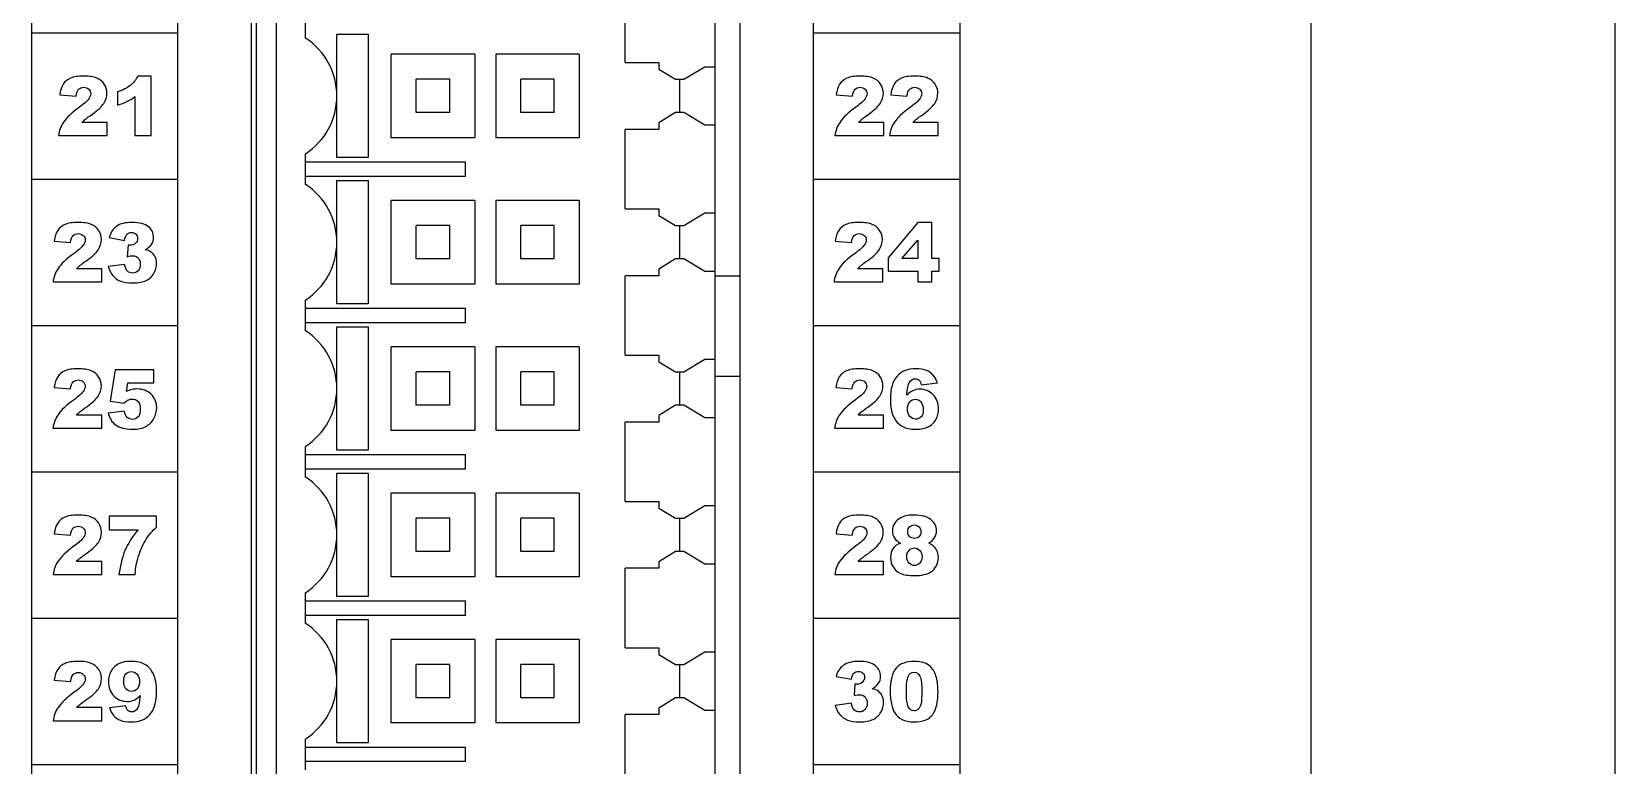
# Model space of a CAD drawing. Header units: millimetres. Extents: x 33 to 632, y -490 to 20.
# Drawn here: x 528.37 to 566.25, y -197.4 to -179.85 of the extents above; entities that cross this region are included whole.
import ezdxf

# ---------------------------------------------------------------- set-up
doc = ezdxf.new("R2010")
doc.units = ezdxf.units.MM

# ---------------------------------------------------------------- blocks, each defined once
blk = doc.blocks.new('MOD_DIM780')
at = {"linetype": 'Continuous'}
for p, q in [((146.219, 128.861), (146.219, 48.361)), ((156.719, 48.361), (156.719, 128.861)), ((145.619, 128.161), (145.619, 48.561)), ((157.319, 48.561), (157.319, 128.161)), ((140.369, 125.111), (140.369, 51.611)), ((143.869, 51.611), (143.869, 125.111)), ((159.069, 51.611), (159.069, 125.111)), ((162.569, 125.111), (162.569, 51.611)), ((170.969, 124.511), (170.969, 38.611)), ((154.569, 89.411), (154.569, 91.311)), ((146.919, 89.994), (146.919, 90.728)), ((143.869, 90.111), (140.369, 90.111)), ((147.669, 90.086), (148.421, 90.086)), ((147.669, 88.615), (147.669, 90.086)), ((148.421, 90.086), (148.421, 87.136)), ((162.569, 90.111), (159.069, 90.111)), ((150.969, 89.611), (148.969, 89.611)), ((148.969, 87.611), (148.969, 89.611)), ((150.969, 89.611), (150.969, 87.611)), ((153.469, 89.611), (151.469, 89.611)), ((151.469, 89.611), (151.469, 87.611)), ((153.469, 89.611), (153.469, 87.611)), ((154.569, 89.411), (155.37, 89.411)), ((155.37, 89.411), (155.369, 89.253)), ((143.227, 89.085), (142.905, 89.085)), ((143.227, 87.661), (143.227, 89.085)), ((155.369, 89.253), (155.772, 89.011)), ((155.969, 89.011), (156.469, 89.311)), ((156.469, 89.311), (156.719, 89.311)), ((142.424, 88.709), (142.424, 88.39)), ((150.369, 89.011), (149.569, 89.011)), ((149.569, 88.211), (149.569, 89.011)), ((150.369, 88.211), (150.369, 89.011)), ((152.869, 89.011), (152.069, 89.011)), ((152.069, 88.211), (152.069, 89.011)), ((152.869, 88.211), (152.869, 89.011)), ((155.772, 89.011), (155.969, 89.011)), ((155.869, 89.011), (155.869, 88.211)), ((141.041, 88.638), (141.43, 88.606)), ((142.833, 88.594), (142.833, 87.661)), ((147.669, 87.136), (147.669, 88.607)), ((159.612, 88.638), (160.002, 88.606)), ((160.917, 88.638), (161.306, 88.606)), ((142.179, 87.978), (141.572, 87.978)), ((142.179, 87.661), (142.179, 87.978)), ((150.369, 88.211), (149.569, 88.211)), ((152.869, 88.211), (152.069, 88.211)), ((155.772, 88.211), (155.369, 87.968)), ((155.369, 87.968), (155.37, 87.811)), ((155.969, 88.211), (155.772, 88.211)), ((156.469, 87.91), (155.969, 88.211)), ((156.719, 87.91), (156.469, 87.91)), ((160.75, 87.978), (160.143, 87.978)), ((160.75, 87.661), (160.75, 87.978)), ((162.055, 87.978), (161.448, 87.978)), ((162.055, 87.661), (162.055, 87.978)), ((141.012, 87.661), (142.179, 87.661)), ((142.833, 87.661), (143.227, 87.661)), ((150.969, 87.611), (148.969, 87.611)), ((153.469, 87.611), (151.469, 87.611)), ((155.37, 87.811), (154.569, 87.811)), ((154.569, 85.911), (154.569, 87.811)), ((159.583, 87.661), (160.75, 87.661)), ((160.888, 87.661), (162.055, 87.661)), ((146.919, 86.494), (146.919, 87.228)), ((148.421, 87.136), (147.669, 87.136)), ((146.919, 87.036), (150.744, 87.036)), ((150.744, 86.686), (150.744, 87.036)), ((143.869, 86.611), (140.369, 86.611)), ((150.744, 86.686), (146.919, 86.686)), ((147.669, 86.586), (148.421, 86.586)), ((147.669, 85.115), (147.669, 86.586)), ((148.421, 86.586), (148.421, 83.636)), ((162.569, 86.611), (159.069, 86.611)), ((150.969, 86.111), (148.969, 86.111)), ((148.969, 84.111), (148.969, 86.111)), ((150.969, 86.111), (150.969, 84.111)), ((153.469, 86.111), (151.469, 86.111)), ((151.469, 86.111), (151.469, 84.111)), ((153.469, 86.111), (153.469, 84.111)), ((154.569, 85.911), (155.37, 85.911)), ((155.37, 85.911), (155.369, 85.753)), ((155.369, 85.753), (155.772, 85.511)), ((155.969, 85.511), (156.469, 85.811)), ((156.469, 85.811), (156.719, 85.811)), ((150.369, 85.511), (149.569, 85.511)), ((149.569, 84.711), (149.569, 85.511)), ((150.369, 84.711), (150.369, 85.511)), ((152.869, 85.511), (152.069, 85.511)), ((152.069, 84.711), (152.069, 85.511)), ((152.869, 84.711), (152.869, 85.511)), ((155.772, 85.511), (155.969, 85.511)), ((155.869, 85.511), (155.869, 84.711)), ((161.563, 85.585), (160.854, 84.742)), ((161.902, 85.585), (161.563, 85.585)), ((161.902, 84.724), (161.902, 85.585)), ((140.909, 85.138), (141.298, 85.106)), ((142.223, 85.222), (142.591, 85.156)), ((142.675, 85.043), (142.654, 84.765)), ((147.669, 83.636), (147.669, 85.107)), ((159.59, 85.138), (159.979, 85.106)), ((161.187, 84.724), (161.563, 85.164)), ((161.563, 85.164), (161.563, 84.724)), ((142.047, 84.478), (141.44, 84.478)), ((142.047, 84.161), (142.047, 84.478)), ((142.591, 84.582), (142.202, 84.53)), ((150.369, 84.711), (149.569, 84.711)), ((152.869, 84.711), (152.069, 84.711)), ((155.772, 84.711), (155.369, 84.468)), ((155.969, 84.711), (155.772, 84.711)), ((156.469, 84.41), (155.969, 84.711)), ((160.728, 84.478), (160.121, 84.478)), ((160.728, 84.161), (160.728, 84.478)), ((160.854, 84.742), (160.854, 84.422)), ((161.563, 84.724), (161.187, 84.724)), ((162.077, 84.724), (161.902, 84.724)), ((162.077, 84.422), (162.077, 84.724)), ((140.88, 84.161), (142.047, 84.161)), ((150.969, 84.111), (148.969, 84.111)), ((153.469, 84.111), (151.469, 84.111)), ((155.37, 84.311), (154.569, 84.311)), ((154.569, 82.411), (154.569, 84.311)), ((155.369, 84.468), (155.37, 84.311)), ((156.719, 84.41), (156.469, 84.41)), ((156.719, 84.311), (157.319, 84.311)), ((159.561, 84.161), (160.728, 84.161)), ((160.854, 84.422), (161.563, 84.422)), ((161.563, 84.422), (161.563, 84.161)), ((161.563, 84.161), (161.902, 84.161)), ((161.902, 84.422), (162.077, 84.422)), ((161.902, 84.161), (161.902, 84.422)), ((146.919, 82.994), (146.919, 83.728)), ((146.919, 83.536), (150.744, 83.536)), ((148.421, 83.636), (147.669, 83.636)), ((150.744, 83.186), (150.744, 83.536)), ((143.869, 83.111), (140.369, 83.111)), ((150.744, 83.186), (146.919, 83.186)), ((147.669, 83.086), (148.421, 83.086)), ((147.669, 81.615), (147.669, 83.086)), ((148.421, 83.086), (148.421, 80.136)), ((162.569, 83.111), (159.069, 83.111)), ((150.969, 82.611), (148.969, 82.611)), ((148.969, 80.611), (148.969, 82.611)), ((150.969, 82.611), (150.969, 80.611)), ((153.469, 82.611), (151.469, 82.611)), ((151.469, 82.611), (151.469, 80.611)), ((153.469, 82.611), (153.469, 80.611)), ((154.569, 82.411), (155.37, 82.411)), ((155.37, 82.411), (155.369, 82.253)), ((155.369, 82.253), (155.772, 82.011)), ((155.969, 82.011), (156.469, 82.311)), ((156.469, 82.311), (156.719, 82.311)), ((142.369, 82.061), (142.246, 81.308)), ((143.293, 82.061), (142.369, 82.061)), ((143.293, 81.75), (143.293, 82.061)), ((150.369, 82.011), (149.569, 82.011)), ((149.569, 81.211), (149.569, 82.011)), ((150.369, 81.211), (150.369, 82.011)), ((152.869, 82.011), (152.069, 82.011)), ((152.069, 81.211), (152.069, 82.011)), ((152.869, 81.211), (152.869, 82.011)), ((155.772, 82.011), (155.969, 82.011)), ((155.869, 82.011), (155.869, 81.211)), ((156.719, 81.911), (157.319, 81.911)), ((140.907, 81.638), (141.297, 81.606)), ((142.634, 81.54), (142.667, 81.75)), ((142.667, 81.75), (143.293, 81.75)), ((147.669, 80.136), (147.669, 81.607)), ((159.604, 81.638), (159.993, 81.606)), ((161.647, 81.698), (162.034, 81.746)), ((142.589, 81.067), (142.196, 81.024)), ((142.246, 81.308), (142.578, 81.26)), ((150.369, 81.211), (149.569, 81.211)), ((152.869, 81.211), (152.069, 81.211)), ((155.772, 81.211), (155.369, 80.968)), ((155.969, 81.211), (155.772, 81.211)), ((156.469, 80.91), (155.969, 81.211)), ((142.046, 80.978), (141.438, 80.978)), ((142.046, 80.661), (142.046, 80.978)), ((155.37, 80.811), (154.569, 80.811)), ((154.569, 78.911), (154.569, 80.811)), ((155.369, 80.968), (155.37, 80.811)), ((156.719, 80.91), (156.469, 80.91)), ((160.742, 80.978), (160.135, 80.978)), ((160.742, 80.661), (160.742, 80.978)), ((140.879, 80.661), (142.046, 80.661)), ((150.969, 80.611), (148.969, 80.611)), ((153.469, 80.611), (151.469, 80.611)), ((159.575, 80.661), (160.742, 80.661)), ((146.919, 79.494), (146.919, 80.228)), ((146.919, 80.036), (150.744, 80.036)), ((148.421, 80.136), (147.669, 80.136)), ((150.744, 79.686), (150.744, 80.036)), ((143.869, 79.611), (140.369, 79.611)), ((150.744, 79.686), (146.919, 79.686)), ((147.669, 79.586), (148.421, 79.586)), ((147.669, 78.115), (147.669, 79.586)), ((148.421, 79.586), (148.421, 76.636)), ((162.569, 79.611), (159.069, 79.611)), ((150.969, 79.111), (148.969, 79.111)), ((148.969, 77.111), (148.969, 79.111)), ((150.969, 79.111), (150.969, 77.111)), ((153.469, 79.111), (151.469, 79.111)), ((151.469, 79.111), (151.469, 77.111)), ((153.469, 79.111), (153.469, 77.111)), ((154.569, 78.911), (155.37, 78.911)), ((155.37, 78.911), (155.369, 78.753)), ((155.969, 78.511), (156.469, 78.811)), ((156.469, 78.811), (156.719, 78.811)), ((143.357, 78.561), (142.221, 78.561)), ((142.221, 78.561), (142.221, 78.232)), ((143.357, 78.298), (143.357, 78.561)), ((150.369, 78.511), (149.569, 78.511)), ((149.569, 77.711), (149.569, 78.511)), ((150.369, 77.711), (150.369, 78.511)), ((152.869, 78.511), (152.069, 78.511)), ((152.069, 77.711), (152.069, 78.511)), ((152.869, 77.711), (152.869, 78.511)), ((155.369, 78.753), (155.772, 78.511)), ((155.772, 78.511), (155.969, 78.511)), ((155.869, 78.511), (155.869, 77.711)), ((140.91, 78.138), (141.3, 78.106)), ((142.221, 78.232), (142.913, 78.232)), ((147.669, 76.636), (147.669, 78.107)), ((159.609, 78.138), (159.999, 78.106)), ((150.369, 77.711), (149.569, 77.711)), ((152.869, 77.711), (152.069, 77.711)), ((155.772, 77.711), (155.369, 77.468)), ((155.969, 77.711), (155.772, 77.711)), ((156.469, 77.41), (155.969, 77.711)), ((142.049, 77.478), (141.441, 77.478)), ((142.049, 77.161), (142.049, 77.478)), ((155.37, 77.311), (154.569, 77.311)), ((154.569, 75.411), (154.569, 77.311)), ((155.369, 77.468), (155.37, 77.311)), ((156.719, 77.41), (156.469, 77.41)), ((160.748, 77.478), (160.14, 77.478)), ((160.748, 77.161), (160.748, 77.478)), ((140.882, 77.161), (142.049, 77.161)), ((142.457, 77.161), (142.845, 77.161)), ((150.969, 77.111), (148.969, 77.111)), ((153.469, 77.111), (151.469, 77.111)), ((159.581, 77.161), (160.748, 77.161)), ((146.919, 75.994), (146.919, 76.728)), ((146.919, 76.536), (150.744, 76.536)), ((148.421, 76.636), (147.669, 76.636)), ((150.744, 76.186), (150.744, 76.536)), ((150.744, 76.186), (146.919, 76.186)), ((143.869, 76.111), (140.369, 76.111)), ((147.669, 76.086), (148.421, 76.086)), ((147.669, 74.615), (147.669, 76.086)), ((148.421, 76.086), (148.421, 73.136)), ((162.569, 76.111), (159.069, 76.111)), ((150.969, 75.611), (148.969, 75.611)), ((148.969, 73.611), (148.969, 75.611)), ((150.969, 75.611), (150.969, 73.611)), ((153.469, 75.611), (151.469, 75.611)), ((151.469, 75.611), (151.469, 73.611)), ((153.469, 75.611), (153.469, 73.611)), ((154.569, 75.411), (155.37, 75.411)), ((155.37, 75.411), (155.369, 75.253)), ((150.369, 75.011), (149.569, 75.011)), ((149.569, 74.211), (149.569, 75.011)), ((150.369, 74.211), (150.369, 75.011)), ((152.869, 75.011), (152.069, 75.011)), ((152.069, 74.211), (152.069, 75.011)), ((152.869, 74.211), (152.869, 75.011)), ((155.369, 75.253), (155.772, 75.011)), ((155.772, 75.011), (155.969, 75.011)), ((155.869, 75.011), (155.869, 74.211)), ((155.969, 75.011), (156.469, 75.311)), ((156.469, 75.311), (156.719, 75.311)), ((140.911, 74.638), (141.3, 74.606)), ((159.61, 74.722), (159.978, 74.656)), ((147.669, 73.136), (147.669, 74.607)), ((160.062, 74.543), (160.042, 74.265)), ((142.049, 73.978), (141.442, 73.978)), ((142.049, 73.661), (142.049, 73.978)), ((142.619, 74.024), (142.232, 73.975)), ((150.369, 74.211), (149.569, 74.211)), ((152.869, 74.211), (152.069, 74.211)), ((155.772, 74.211), (155.369, 73.968)), ((155.369, 73.968), (155.37, 73.811)), ((155.969, 74.211), (155.772, 74.211)), ((156.469, 73.91), (155.969, 74.211)), ((156.719, 73.91), (156.469, 73.91)), ((159.978, 74.082), (159.589, 74.03)), ((140.882, 73.661), (142.049, 73.661)), ((150.969, 73.611), (148.969, 73.611)), ((153.469, 73.611), (151.469, 73.611)), ((155.37, 73.811), (154.569, 73.811)), ((154.569, 71.911), (154.569, 73.811)), ((146.919, 72.494), (146.919, 73.228)), ((148.421, 73.136), (147.669, 73.136)), ((146.919, 73.036), (150.744, 73.036)), ((150.744, 72.686), (150.744, 73.036)), ((143.869, 72.611), (140.369, 72.611)), ((150.744, 72.686), (146.919, 72.686)), ((162.569, 72.611), (159.069, 72.611))]:
    blk.add_line(p, q, dxfattribs=at)
for centre, radius, start, end in [((146.019, 88.611), 1.65, 303.0557, 56.9443), ((146.019, 85.111), 1.65, 303.0557, 56.9443), ((146.019, 81.611), 1.65, 303.0557, 56.9443), ((146.019, 78.111), 1.65, 303.0557, 56.9443), ((161.493, 78.208), 1.071, 270.0061, 282.0044), ((146.019, 74.611), 1.65, 303.0557, 56.9443)]:
    blk.add_arc(centre, radius, start, end, dxfattribs=at)
for points in [[(141.297, 89.035), (141.222, 89.002), (141.165, 88.955), (141.124, 88.894)], [(141.605, 89.085), (141.473, 89.085), (141.371, 89.067), (141.297, 89.035)], [(141.924, 89.037), (141.848, 89.068), (141.742, 89.085), (141.605, 89.085)], [(142.103, 88.894), (142.06, 88.959), (142, 89.006), (141.924, 89.037)], [(142.905, 89.085), (142.863, 88.997), (142.805, 88.922), (142.733, 88.863)], [(159.868, 89.035), (159.794, 89.002), (159.736, 88.955), (159.696, 88.894)], [(160.177, 89.085), (160.045, 89.085), (159.943, 89.067), (159.868, 89.035)], [(160.495, 89.037), (160.419, 89.068), (160.313, 89.085), (160.177, 89.085)], [(160.675, 88.894), (160.631, 88.959), (160.572, 89.006), (160.495, 89.037)], [(161.173, 89.035), (161.098, 89.002), (161.041, 88.955), (161, 88.894)], [(161.481, 89.085), (161.349, 89.085), (161.247, 89.067), (161.173, 89.035)], [(161.8, 89.037), (161.724, 89.068), (161.618, 89.085), (161.481, 89.085)], [(161.98, 88.894), (161.936, 88.959), (161.876, 89.006), (161.8, 89.037)], [(141.124, 88.894), (141.084, 88.832), (141.056, 88.747), (141.041, 88.638)], [(141.43, 88.606), (141.441, 88.684), (141.462, 88.74), (141.493, 88.771)], [(141.493, 88.771), (141.525, 88.802), (141.566, 88.818), (141.615, 88.818)], [(141.615, 88.818), (141.663, 88.818), (141.702, 88.803), (141.734, 88.772)], [(141.734, 88.772), (141.765, 88.742), (141.782, 88.705), (141.782, 88.663)], [(141.782, 88.663), (141.782, 88.623), (141.765, 88.582), (141.734, 88.539)], [(142.094, 88.432), (142.144, 88.51), (142.169, 88.591), (142.169, 88.677)], [(142.169, 88.677), (142.169, 88.757), (142.147, 88.829), (142.103, 88.894)], [(142.733, 88.863), (142.659, 88.803), (142.556, 88.751), (142.424, 88.709)], [(159.696, 88.894), (159.655, 88.832), (159.627, 88.747), (159.612, 88.638)], [(160.002, 88.606), (160.012, 88.684), (160.033, 88.74), (160.065, 88.771)], [(160.065, 88.771), (160.096, 88.802), (160.137, 88.818), (160.187, 88.818)], [(160.187, 88.818), (160.235, 88.818), (160.274, 88.803), (160.305, 88.772)], [(160.305, 88.772), (160.337, 88.742), (160.353, 88.705), (160.353, 88.663)], [(160.353, 88.663), (160.353, 88.623), (160.337, 88.582), (160.305, 88.539)], [(160.666, 88.432), (160.715, 88.51), (160.741, 88.591), (160.741, 88.677)], [(160.741, 88.677), (160.741, 88.757), (160.719, 88.829), (160.675, 88.894)], [(161, 88.894), (160.96, 88.832), (160.932, 88.747), (160.917, 88.638)], [(161.306, 88.606), (161.317, 88.684), (161.338, 88.74), (161.37, 88.771)], [(161.37, 88.771), (161.401, 88.802), (161.442, 88.818), (161.492, 88.818)], [(161.492, 88.818), (161.539, 88.818), (161.578, 88.803), (161.61, 88.772)], [(161.61, 88.772), (161.641, 88.742), (161.658, 88.705), (161.658, 88.663)], [(161.658, 88.663), (161.658, 88.623), (161.641, 88.582), (161.61, 88.539)], [(161.97, 88.432), (162.02, 88.51), (162.045, 88.591), (162.045, 88.677)], [(162.045, 88.677), (162.045, 88.757), (162.023, 88.829), (161.98, 88.894)], [(141.515, 88.345), (141.328, 88.207), (141.201, 88.087), (141.133, 87.985)], [(141.734, 88.539), (141.701, 88.494), (141.629, 88.429), (141.515, 88.345)], [(141.822, 88.177), (141.954, 88.269), (142.044, 88.354), (142.094, 88.432)], [(142.424, 88.39), (142.514, 88.417), (142.589, 88.446), (142.648, 88.476)], [(142.648, 88.476), (142.707, 88.506), (142.769, 88.545), (142.833, 88.594)], [(160.087, 88.345), (159.9, 88.207), (159.773, 88.087), (159.705, 87.985)], [(160.305, 88.539), (160.273, 88.494), (160.2, 88.429), (160.087, 88.345)], [(160.393, 88.177), (160.525, 88.269), (160.616, 88.354), (160.666, 88.432)], [(161.391, 88.345), (161.204, 88.207), (161.077, 88.087), (161.009, 87.985)], [(161.61, 88.539), (161.577, 88.494), (161.505, 88.429), (161.391, 88.345)], [(161.698, 88.177), (161.83, 88.269), (161.92, 88.354), (161.97, 88.432)], [(141.133, 87.985), (141.065, 87.884), (141.025, 87.775), (141.012, 87.661)], [(141.572, 87.978), (141.607, 88.012), (141.637, 88.041), (141.664, 88.062)], [(141.664, 88.062), (141.691, 88.084), (141.743, 88.122), (141.822, 88.177)], [(159.705, 87.985), (159.637, 87.884), (159.597, 87.775), (159.583, 87.661)], [(160.143, 87.978), (160.178, 88.012), (160.209, 88.041), (160.236, 88.062)], [(160.236, 88.062), (160.262, 88.084), (160.315, 88.122), (160.393, 88.177)], [(161.009, 87.985), (160.941, 87.884), (160.901, 87.775), (160.888, 87.661)], [(161.448, 87.978), (161.483, 88.012), (161.514, 88.041), (161.54, 88.062)], [(161.54, 88.062), (161.567, 88.084), (161.62, 88.122), (161.698, 88.177)], [(140.993, 85.394), (140.952, 85.332), (140.924, 85.247), (140.909, 85.138)], [(141.165, 85.535), (141.09, 85.502), (141.033, 85.455), (140.993, 85.394)], [(141.473, 85.585), (141.341, 85.585), (141.239, 85.567), (141.165, 85.535)], [(141.298, 85.106), (141.309, 85.184), (141.33, 85.24), (141.362, 85.271)], [(141.362, 85.271), (141.393, 85.302), (141.434, 85.318), (141.484, 85.318)], [(141.792, 85.537), (141.716, 85.568), (141.61, 85.585), (141.473, 85.585)], [(141.484, 85.318), (141.531, 85.318), (141.571, 85.303), (141.602, 85.272)], [(141.602, 85.272), (141.634, 85.242), (141.65, 85.205), (141.65, 85.163)], [(141.972, 85.394), (141.928, 85.459), (141.869, 85.506), (141.792, 85.537)], [(142.038, 85.177), (142.038, 85.257), (142.016, 85.329), (141.972, 85.394)], [(142.399, 85.491), (142.312, 85.428), (142.253, 85.338), (142.223, 85.222)], [(142.768, 85.585), (142.609, 85.585), (142.485, 85.553), (142.399, 85.491)], [(142.591, 85.156), (142.6, 85.225), (142.62, 85.273), (142.649, 85.301)], [(142.649, 85.301), (142.677, 85.329), (142.715, 85.343), (142.76, 85.343)], [(142.76, 85.343), (142.804, 85.343), (142.84, 85.33), (142.865, 85.304)], [(143.164, 85.482), (143.082, 85.55), (142.951, 85.585), (142.768, 85.585)], [(142.865, 85.304), (142.89, 85.279), (142.904, 85.245), (142.904, 85.203)], [(143.287, 85.225), (143.287, 85.329), (143.246, 85.414), (143.164, 85.482)], [(159.673, 85.394), (159.633, 85.332), (159.605, 85.247), (159.59, 85.138)], [(159.846, 85.535), (159.771, 85.502), (159.714, 85.455), (159.673, 85.394)], [(160.154, 85.585), (160.022, 85.585), (159.92, 85.567), (159.846, 85.535)], [(159.979, 85.106), (159.99, 85.184), (160.011, 85.24), (160.043, 85.271)], [(160.043, 85.271), (160.074, 85.302), (160.115, 85.318), (160.165, 85.318)], [(160.473, 85.537), (160.397, 85.568), (160.291, 85.585), (160.154, 85.585)], [(160.165, 85.318), (160.212, 85.318), (160.251, 85.303), (160.283, 85.272)], [(160.283, 85.272), (160.315, 85.242), (160.331, 85.205), (160.331, 85.163)], [(160.653, 85.394), (160.609, 85.459), (160.549, 85.506), (160.473, 85.537)], [(160.718, 85.177), (160.718, 85.257), (160.697, 85.329), (160.653, 85.394)], [(141.602, 85.039), (141.57, 84.994), (141.497, 84.929), (141.383, 84.845)], [(141.65, 85.163), (141.65, 85.123), (141.634, 85.082), (141.602, 85.039)], [(141.69, 84.677), (141.822, 84.769), (141.912, 84.854), (141.962, 84.932)], [(141.962, 84.932), (142.012, 85.01), (142.038, 85.091), (142.038, 85.177)], [(142.725, 85.038), (142.713, 85.038), (142.696, 85.039), (142.675, 85.043)], [(142.852, 85.087), (142.818, 85.055), (142.776, 85.038), (142.725, 85.038)], [(142.904, 85.203), (142.904, 85.158), (142.887, 85.119), (142.852, 85.087)], [(143.087, 84.932), (143.154, 84.969), (143.204, 85.012), (143.237, 85.061)], [(143.211, 84.885), (143.183, 84.903), (143.141, 84.919), (143.087, 84.932)], [(143.319, 84.772), (143.293, 84.819), (143.257, 84.857), (143.211, 84.885)], [(143.237, 85.061), (143.27, 85.11), (143.287, 85.164), (143.287, 85.225)], [(160.283, 85.039), (160.251, 84.994), (160.178, 84.929), (160.064, 84.845)], [(160.331, 85.163), (160.331, 85.123), (160.315, 85.082), (160.283, 85.039)], [(160.371, 84.677), (160.503, 84.769), (160.593, 84.854), (160.643, 84.932)], [(160.643, 84.932), (160.693, 85.01), (160.718, 85.091), (160.718, 85.177)], [(141.001, 84.485), (140.934, 84.384), (140.894, 84.275), (140.88, 84.161)], [(141.383, 84.845), (141.196, 84.707), (141.069, 84.587), (141.001, 84.485)], [(141.44, 84.478), (141.475, 84.512), (141.506, 84.541), (141.533, 84.562)], [(141.533, 84.562), (141.559, 84.584), (141.612, 84.622), (141.69, 84.677)], [(142.202, 84.53), (142.227, 84.442), (142.263, 84.37), (142.311, 84.313)], [(142.661, 84.419), (142.629, 84.449), (142.606, 84.504), (142.591, 84.582)], [(142.654, 84.765), (142.708, 84.78), (142.75, 84.788), (142.781, 84.788)], [(142.781, 84.788), (142.838, 84.788), (142.883, 84.77), (142.916, 84.734)], [(142.967, 84.584), (142.967, 84.52), (142.949, 84.469), (142.914, 84.431)], [(142.916, 84.734), (142.95, 84.698), (142.967, 84.649), (142.967, 84.584)], [(143.294, 84.37), (143.336, 84.444), (143.358, 84.523), (143.358, 84.605)], [(143.358, 84.605), (143.358, 84.67), (143.345, 84.725), (143.319, 84.772)], [(159.682, 84.485), (159.615, 84.384), (159.574, 84.275), (159.561, 84.161)], [(160.064, 84.845), (159.877, 84.707), (159.75, 84.587), (159.682, 84.485)], [(160.121, 84.478), (160.156, 84.512), (160.187, 84.541), (160.214, 84.562)], [(160.214, 84.562), (160.24, 84.584), (160.293, 84.622), (160.371, 84.677)], [(142.311, 84.313), (142.358, 84.255), (142.419, 84.211), (142.492, 84.182)], [(142.492, 84.182), (142.566, 84.152), (142.666, 84.137), (142.794, 84.137)], [(142.784, 84.374), (142.735, 84.374), (142.694, 84.388), (142.661, 84.419)], [(142.914, 84.431), (142.88, 84.393), (142.836, 84.374), (142.784, 84.374)], [(142.794, 84.137), (142.924, 84.137), (143.03, 84.158), (143.11, 84.197)], [(143.11, 84.197), (143.19, 84.237), (143.251, 84.295), (143.294, 84.37)], [(140.991, 81.894), (140.95, 81.832), (140.923, 81.747), (140.907, 81.638)], [(141.163, 82.035), (141.089, 82.002), (141.032, 81.955), (140.991, 81.894)], [(141.472, 82.085), (141.34, 82.085), (141.238, 82.067), (141.163, 82.035)], [(141.791, 82.037), (141.714, 82.068), (141.608, 82.085), (141.472, 82.085)], [(141.97, 81.894), (141.926, 81.959), (141.867, 82.006), (141.791, 82.037)], [(142.036, 81.677), (142.036, 81.757), (142.014, 81.829), (141.97, 81.894)], [(159.687, 81.894), (159.647, 81.832), (159.619, 81.747), (159.604, 81.638)], [(159.859, 82.035), (159.785, 82.002), (159.728, 81.955), (159.687, 81.894)], [(160.168, 82.085), (160.036, 82.085), (159.934, 82.067), (159.859, 82.035)], [(160.487, 82.037), (160.41, 82.068), (160.304, 82.085), (160.168, 82.085)], [(160.666, 81.894), (160.623, 81.959), (160.563, 82.006), (160.487, 82.037)], [(160.732, 81.677), (160.732, 81.757), (160.71, 81.829), (160.666, 81.894)], [(161.069, 81.908), (160.962, 81.79), (160.91, 81.605), (160.91, 81.353)], [(161.512, 82.085), (161.323, 82.085), (161.175, 82.025), (161.069, 81.908)], [(161.36, 81.751), (161.395, 81.813), (161.445, 81.846), (161.508, 81.846)], [(161.508, 81.846), (161.542, 81.846), (161.572, 81.834), (161.595, 81.812)], [(161.775, 82.045), (161.71, 82.071), (161.622, 82.085), (161.512, 82.085)], [(161.936, 81.932), (161.894, 81.982), (161.84, 82.02), (161.775, 82.045)], [(162.034, 81.746), (162.011, 81.82), (161.979, 81.883), (161.936, 81.932)], [(141.297, 81.606), (141.307, 81.684), (141.329, 81.74), (141.36, 81.771)], [(141.36, 81.771), (141.392, 81.802), (141.433, 81.818), (141.482, 81.818)], [(141.6, 81.539), (141.568, 81.494), (141.496, 81.429), (141.382, 81.345)], [(141.482, 81.818), (141.53, 81.818), (141.569, 81.803), (141.601, 81.772)], [(141.648, 81.663), (141.648, 81.623), (141.632, 81.582), (141.6, 81.539)], [(141.601, 81.772), (141.632, 81.742), (141.648, 81.705), (141.648, 81.663)], [(141.961, 81.432), (142.01, 81.51), (142.036, 81.591), (142.036, 81.677)], [(142.762, 81.586), (142.72, 81.576), (142.677, 81.56), (142.634, 81.54)], [(142.888, 81.601), (142.846, 81.601), (142.804, 81.596), (142.762, 81.586)], [(143.228, 81.474), (143.141, 81.558), (143.027, 81.601), (142.888, 81.601)], [(143.36, 81.154), (143.36, 81.282), (143.316, 81.389), (143.228, 81.474)], [(159.993, 81.606), (160.004, 81.684), (160.025, 81.74), (160.056, 81.771)], [(160.056, 81.771), (160.088, 81.802), (160.129, 81.818), (160.178, 81.818)], [(160.297, 81.539), (160.264, 81.494), (160.192, 81.429), (160.078, 81.345)], [(160.178, 81.818), (160.226, 81.818), (160.265, 81.803), (160.297, 81.772)], [(160.297, 81.772), (160.328, 81.742), (160.345, 81.705), (160.345, 81.663)], [(160.345, 81.663), (160.345, 81.623), (160.328, 81.582), (160.297, 81.539)], [(160.657, 81.432), (160.707, 81.51), (160.732, 81.591), (160.732, 81.677)], [(161.304, 81.456), (161.316, 81.606), (161.335, 81.704), (161.36, 81.751)], [(161.448, 81.56), (161.398, 81.537), (161.35, 81.503), (161.304, 81.456)], [(161.618, 81.595), (161.553, 81.595), (161.496, 81.583), (161.448, 81.56)], [(161.595, 81.812), (161.62, 81.789), (161.637, 81.751), (161.647, 81.698)], [(161.933, 81.461), (161.848, 81.55), (161.742, 81.595), (161.618, 81.595)], [(162.064, 81.122), (162.064, 81.259), (162.02, 81.371), (161.933, 81.461)], [(141.382, 81.345), (141.195, 81.207), (141.068, 81.087), (141, 80.985)], [(141.531, 81.062), (141.558, 81.084), (141.61, 81.122), (141.688, 81.177)], [(141.688, 81.177), (141.82, 81.269), (141.911, 81.354), (141.961, 81.432)], [(142.578, 81.26), (142.608, 81.295), (142.637, 81.32), (142.663, 81.333)], [(142.656, 80.922), (142.621, 80.955), (142.599, 81.004), (142.589, 81.067)], [(142.663, 81.333), (142.698, 81.351), (142.734, 81.361), (142.772, 81.361)], [(142.772, 81.361), (142.832, 81.361), (142.878, 81.341), (142.914, 81.302)], [(142.914, 81.302), (142.95, 81.263), (142.968, 81.202), (142.968, 81.119)], [(142.968, 81.119), (142.968, 81.037), (142.95, 80.976), (142.915, 80.935)], [(143.292, 80.894), (143.337, 80.977), (143.36, 81.064), (143.36, 81.154)], [(160.078, 81.345), (159.891, 81.207), (159.764, 81.087), (159.696, 80.985)], [(160.227, 81.062), (160.254, 81.084), (160.306, 81.122), (160.385, 81.177)], [(160.385, 81.177), (160.517, 81.269), (160.607, 81.354), (160.657, 81.432)], [(160.91, 81.353), (160.91, 81.18), (160.935, 81.042), (160.985, 80.937)], [(161.318, 81.122), (161.318, 81.196), (161.336, 81.254), (161.372, 81.294)], [(161.375, 80.943), (161.337, 80.986), (161.318, 81.046), (161.318, 81.122)], [(161.372, 81.294), (161.408, 81.334), (161.454, 81.354), (161.509, 81.354)], [(161.509, 81.354), (161.561, 81.354), (161.605, 81.333), (161.641, 81.292)], [(161.641, 81.292), (161.677, 81.25), (161.695, 81.19), (161.695, 81.111)], [(161.695, 81.111), (161.695, 81.034), (161.678, 80.976), (161.644, 80.937)], [(161.998, 80.869), (162.042, 80.945), (162.064, 81.029), (162.064, 81.122)], [(141, 80.985), (140.932, 80.884), (140.892, 80.775), (140.879, 80.661)], [(141.438, 80.978), (141.474, 81.012), (141.504, 81.041), (141.531, 81.062)], [(142.196, 81.024), (142.215, 80.958), (142.239, 80.903), (142.267, 80.859)], [(142.267, 80.859), (142.296, 80.815), (142.333, 80.775), (142.379, 80.741)], [(142.379, 80.741), (142.425, 80.707), (142.481, 80.68), (142.547, 80.663)], [(142.781, 80.874), (142.732, 80.874), (142.69, 80.89), (142.656, 80.922)], [(142.915, 80.935), (142.879, 80.894), (142.835, 80.874), (142.781, 80.874)], [(142.785, 80.637), (142.913, 80.637), (143.019, 80.659), (143.101, 80.703)], [(143.101, 80.703), (143.183, 80.747), (143.247, 80.81), (143.292, 80.894)], [(159.696, 80.985), (159.628, 80.884), (159.588, 80.775), (159.575, 80.661)], [(160.135, 80.978), (160.17, 81.012), (160.2, 81.041), (160.227, 81.062)], [(160.985, 80.937), (161.036, 80.832), (161.104, 80.756), (161.189, 80.708)], [(161.189, 80.708), (161.273, 80.661), (161.386, 80.637), (161.526, 80.637)], [(161.515, 80.879), (161.46, 80.879), (161.413, 80.9), (161.375, 80.943)], [(161.644, 80.937), (161.609, 80.898), (161.566, 80.879), (161.515, 80.879)], [(161.526, 80.637), (161.642, 80.637), (161.739, 80.657), (161.816, 80.695)], [(161.816, 80.695), (161.894, 80.734), (161.954, 80.792), (161.998, 80.869)], [(142.547, 80.663), (142.613, 80.646), (142.692, 80.637), (142.785, 80.637)], [(141.166, 78.535), (141.092, 78.502), (141.034, 78.455), (140.994, 78.394)], [(141.475, 78.585), (141.343, 78.585), (141.241, 78.567), (141.166, 78.535)], [(141.793, 78.537), (141.717, 78.568), (141.611, 78.585), (141.475, 78.585)], [(141.973, 78.394), (141.929, 78.459), (141.87, 78.506), (141.793, 78.537)], [(159.865, 78.535), (159.791, 78.502), (159.733, 78.455), (159.693, 78.394)], [(160.174, 78.585), (160.042, 78.585), (159.94, 78.567), (159.865, 78.535)], [(160.492, 78.537), (160.416, 78.568), (160.31, 78.585), (160.174, 78.585)], [(160.672, 78.394), (160.628, 78.459), (160.569, 78.506), (160.492, 78.537)], [(161.122, 78.498), (161.011, 78.424), (160.957, 78.328), (160.957, 78.211)], [(161.463, 78.585), (161.322, 78.585), (161.208, 78.556), (161.122, 78.498)], [(161.877, 78.477), (161.788, 78.548), (161.65, 78.585), (161.463, 78.585)], [(162.012, 78.208), (162.012, 78.316), (161.967, 78.406), (161.877, 78.477)], [(140.994, 78.394), (140.953, 78.332), (140.926, 78.247), (140.91, 78.138)], [(141.3, 78.106), (141.31, 78.184), (141.331, 78.24), (141.363, 78.271)], [(141.363, 78.271), (141.394, 78.302), (141.435, 78.318), (141.485, 78.318)], [(141.603, 78.039), (141.571, 77.994), (141.498, 77.929), (141.385, 77.845)], [(141.485, 78.318), (141.533, 78.318), (141.572, 78.303), (141.604, 78.272)], [(141.651, 78.163), (141.651, 78.123), (141.635, 78.082), (141.603, 78.039)], [(141.604, 78.272), (141.635, 78.242), (141.651, 78.205), (141.651, 78.163)], [(141.964, 77.932), (142.013, 78.01), (142.039, 78.091), (142.039, 78.177)], [(142.039, 78.177), (142.039, 78.257), (142.017, 78.329), (141.973, 78.394)], [(142.913, 78.232), (142.771, 78.056), (142.666, 77.89), (142.601, 77.736)], [(143.11, 78.009), (143.175, 78.112), (143.258, 78.208), (143.357, 78.298)], [(159.693, 78.394), (159.652, 78.332), (159.625, 78.247), (159.609, 78.138)], [(159.999, 78.106), (160.009, 78.184), (160.03, 78.24), (160.062, 78.271)], [(160.062, 78.271), (160.093, 78.302), (160.135, 78.318), (160.184, 78.318)], [(160.302, 78.039), (160.27, 77.994), (160.198, 77.929), (160.084, 77.845)], [(160.184, 78.318), (160.232, 78.318), (160.271, 78.303), (160.303, 78.272)], [(160.35, 78.163), (160.35, 78.123), (160.334, 78.082), (160.302, 78.039)], [(160.303, 78.272), (160.334, 78.242), (160.35, 78.205), (160.35, 78.163)], [(160.663, 77.932), (160.712, 78.01), (160.738, 78.091), (160.738, 78.177)], [(160.738, 78.177), (160.738, 78.257), (160.716, 78.329), (160.672, 78.394)], [(160.957, 78.211), (160.957, 78.14), (160.976, 78.077), (161.014, 78.022)], [(161.323, 78.188), (161.323, 78.235), (161.337, 78.273), (161.366, 78.303)], [(161.367, 78.071), (161.337, 78.1), (161.323, 78.14), (161.323, 78.188)], [(161.366, 78.303), (161.396, 78.332), (161.434, 78.348), (161.482, 78.348)], [(161.489, 78.027), (161.438, 78.027), (161.398, 78.041), (161.367, 78.071)], [(161.482, 78.348), (161.528, 78.348), (161.566, 78.332), (161.596, 78.302)], [(161.599, 78.071), (161.57, 78.041), (161.533, 78.027), (161.489, 78.027)], [(161.596, 78.302), (161.626, 78.271), (161.641, 78.232), (161.641, 78.184)], [(161.641, 78.184), (161.641, 78.138), (161.627, 78.099), (161.599, 78.071)], [(161.958, 78.032), (161.994, 78.086), (162.012, 78.145), (162.012, 78.208)], [(141.385, 77.845), (141.198, 77.707), (141.071, 77.587), (141.003, 77.485)], [(141.534, 77.562), (141.561, 77.584), (141.613, 77.622), (141.691, 77.677)], [(141.691, 77.677), (141.823, 77.769), (141.914, 77.854), (141.964, 77.932)], [(142.601, 77.736), (142.536, 77.581), (142.488, 77.389), (142.457, 77.161)], [(142.919, 77.588), (142.965, 77.742), (143.029, 77.883), (143.11, 78.009)], [(160.084, 77.845), (159.897, 77.707), (159.77, 77.587), (159.702, 77.485)], [(160.233, 77.562), (160.26, 77.584), (160.312, 77.622), (160.39, 77.677)], [(160.39, 77.677), (160.522, 77.769), (160.613, 77.854), (160.663, 77.932)], [(160.971, 77.78), (160.933, 77.723), (160.914, 77.654), (160.914, 77.572)], [(161.148, 77.913), (161.068, 77.882), (161.009, 77.838), (160.971, 77.78)], [(161.014, 78.022), (161.042, 77.982), (161.087, 77.946), (161.148, 77.913)], [(161.301, 77.586), (161.301, 77.651), (161.319, 77.702), (161.355, 77.74)], [(161.355, 77.74), (161.391, 77.779), (161.433, 77.798), (161.482, 77.798)], [(161.482, 77.798), (161.531, 77.798), (161.574, 77.778), (161.611, 77.738)], [(161.611, 77.738), (161.648, 77.698), (161.667, 77.648), (161.667, 77.587)], [(161.832, 77.913), (161.89, 77.951), (161.932, 77.991), (161.958, 78.032)], [(162.001, 77.769), (161.964, 77.828), (161.908, 77.877), (161.832, 77.913)], [(162.058, 77.57), (162.058, 77.643), (162.039, 77.709), (162.001, 77.769)], [(141.003, 77.485), (140.935, 77.384), (140.895, 77.275), (140.882, 77.161)], [(141.441, 77.478), (141.477, 77.512), (141.507, 77.541), (141.534, 77.562)], [(142.845, 77.161), (142.857, 77.325), (142.882, 77.467), (142.919, 77.588)], [(159.702, 77.485), (159.634, 77.384), (159.594, 77.275), (159.581, 77.161)], [(160.14, 77.478), (160.176, 77.512), (160.206, 77.541), (160.233, 77.562)], [(160.914, 77.572), (160.914, 77.488), (160.934, 77.412), (160.974, 77.344)], [(160.974, 77.344), (161.015, 77.275), (161.075, 77.224), (161.153, 77.189)], [(161.358, 77.434), (161.32, 77.473), (161.301, 77.524), (161.301, 77.586)], [(161.487, 77.376), (161.438, 77.376), (161.395, 77.395), (161.358, 77.434)], [(161.612, 77.435), (161.575, 77.395), (161.533, 77.376), (161.487, 77.376)], [(161.667, 77.587), (161.667, 77.525), (161.648, 77.475), (161.612, 77.435)], [(161.891, 77.233), (161.938, 77.266), (161.977, 77.313), (162.009, 77.374)], [(162.009, 77.374), (162.042, 77.435), (162.058, 77.5), (162.058, 77.57)], [(161.153, 77.189), (161.232, 77.155), (161.344, 77.137), (161.493, 77.137)], [(161.716, 77.16), (161.786, 77.175), (161.844, 77.2), (161.891, 77.233)], [(141.167, 75.035), (141.092, 75.002), (141.035, 74.955), (140.994, 74.894)], [(141.475, 75.085), (141.343, 75.085), (141.241, 75.067), (141.167, 75.035)], [(141.794, 75.037), (141.718, 75.068), (141.612, 75.085), (141.475, 75.085)], [(141.974, 74.894), (141.93, 74.959), (141.87, 75.006), (141.794, 75.037)], [(142.45, 75.026), (142.373, 74.986), (142.313, 74.929), (142.269, 74.853)], [(142.74, 75.085), (142.624, 75.085), (142.527, 75.065), (142.45, 75.026)], [(143.077, 75.012), (142.993, 75.06), (142.88, 75.085), (142.74, 75.085)], [(143.28, 74.783), (143.229, 74.888), (143.162, 74.964), (143.077, 75.012)], [(160.156, 75.085), (159.996, 75.085), (159.873, 75.053), (159.786, 74.991)], [(160.551, 74.982), (160.47, 75.05), (160.338, 75.085), (160.156, 75.085)], [(161.487, 75.085), (161.29, 75.085), (161.144, 75.031), (161.049, 74.925)], [(161.719, 75.049), (161.658, 75.072), (161.58, 75.085), (161.487, 75.085)], [(161.867, 74.959), (161.829, 74.996), (161.779, 75.026), (161.719, 75.049)], [(140.994, 74.894), (140.954, 74.832), (140.926, 74.747), (140.911, 74.638)], [(141.3, 74.606), (141.311, 74.684), (141.332, 74.74), (141.364, 74.771)], [(141.364, 74.771), (141.395, 74.802), (141.436, 74.818), (141.486, 74.818)], [(141.486, 74.818), (141.533, 74.818), (141.573, 74.803), (141.604, 74.772)], [(141.604, 74.772), (141.636, 74.742), (141.652, 74.705), (141.652, 74.663)], [(141.652, 74.663), (141.652, 74.623), (141.636, 74.582), (141.604, 74.539)], [(141.964, 74.432), (142.014, 74.51), (142.039, 74.591), (142.039, 74.677)], [(142.039, 74.677), (142.039, 74.757), (142.018, 74.829), (141.974, 74.894)], [(142.269, 74.853), (142.225, 74.776), (142.203, 74.691), (142.203, 74.598)], [(142.572, 74.609), (142.572, 74.686), (142.589, 74.745), (142.623, 74.784)], [(142.623, 74.784), (142.657, 74.822), (142.7, 74.842), (142.752, 74.842)], [(142.752, 74.842), (142.806, 74.842), (142.853, 74.82), (142.891, 74.777)], [(142.891, 74.777), (142.93, 74.734), (142.949, 74.675), (142.949, 74.599)], [(143.356, 74.368), (143.356, 74.54), (143.331, 74.678), (143.28, 74.783)], [(159.786, 74.991), (159.699, 74.928), (159.641, 74.838), (159.61, 74.722)], [(159.978, 74.656), (159.987, 74.725), (160.007, 74.773), (160.036, 74.801)], [(160.036, 74.801), (160.065, 74.829), (160.102, 74.843), (160.148, 74.843)], [(160.148, 74.843), (160.192, 74.843), (160.227, 74.83), (160.252, 74.804)], [(160.291, 74.703), (160.291, 74.658), (160.274, 74.619), (160.24, 74.587)], [(160.252, 74.804), (160.278, 74.779), (160.291, 74.745), (160.291, 74.703)], [(160.674, 74.725), (160.674, 74.829), (160.633, 74.914), (160.551, 74.982)], [(160.624, 74.561), (160.657, 74.61), (160.674, 74.664), (160.674, 74.725)], [(161.049, 74.925), (160.953, 74.818), (160.905, 74.632), (160.905, 74.366)], [(161.291, 74.365), (161.291, 74.541), (161.305, 74.662), (161.334, 74.727)], [(161.334, 74.727), (161.363, 74.792), (161.408, 74.826), (161.473, 74.826)], [(161.473, 74.826), (161.536, 74.826), (161.583, 74.793), (161.615, 74.729)], [(161.615, 74.729), (161.646, 74.665), (161.662, 74.54), (161.662, 74.355)], [(161.957, 74.841), (161.935, 74.882), (161.905, 74.921), (161.867, 74.959)], [(162.01, 74.698), (161.997, 74.752), (161.979, 74.8), (161.957, 74.841)], [(162.049, 74.371), (162.049, 74.484), (162.036, 74.593), (162.01, 74.698)], [(141.385, 74.345), (141.198, 74.207), (141.071, 74.087), (141.003, 73.985)], [(141.604, 74.539), (141.572, 74.494), (141.499, 74.429), (141.385, 74.345)], [(141.692, 74.177), (141.824, 74.269), (141.914, 74.354), (141.964, 74.432)], [(142.203, 74.598), (142.203, 74.462), (142.246, 74.349), (142.331, 74.26)], [(142.331, 74.26), (142.418, 74.171), (142.524, 74.127), (142.65, 74.127)], [(142.625, 74.429), (142.59, 74.471), (142.572, 74.531), (142.572, 74.609)], [(142.758, 74.367), (142.704, 74.367), (142.66, 74.387), (142.625, 74.429)], [(142.894, 74.428), (142.858, 74.387), (142.812, 74.367), (142.758, 74.367)], [(142.82, 74.16), (142.868, 74.182), (142.916, 74.217), (142.963, 74.265)], [(142.949, 74.599), (142.949, 74.525), (142.93, 74.468), (142.894, 74.428)], [(142.963, 74.265), (142.95, 74.114), (142.93, 74.016), (142.905, 73.97)], [(143.197, 73.813), (143.303, 73.93), (143.356, 74.115), (143.356, 74.368)], [(160.042, 74.265), (160.095, 74.28), (160.137, 74.288), (160.168, 74.288)], [(160.113, 74.538), (160.1, 74.538), (160.083, 74.539), (160.062, 74.543)], [(160.24, 74.587), (160.205, 74.555), (160.163, 74.538), (160.113, 74.538)], [(160.168, 74.288), (160.225, 74.288), (160.27, 74.27), (160.303, 74.234)], [(160.474, 74.432), (160.541, 74.469), (160.591, 74.512), (160.624, 74.561)], [(160.598, 74.385), (160.57, 74.403), (160.528, 74.419), (160.474, 74.432)], [(160.707, 74.272), (160.681, 74.319), (160.644, 74.357), (160.598, 74.385)], [(160.746, 74.105), (160.746, 74.17), (160.732, 74.225), (160.707, 74.272)], [(160.905, 74.366), (160.905, 74.258), (160.914, 74.159), (160.933, 74.069)], [(161.338, 74), (161.306, 74.065), (161.291, 74.187), (161.291, 74.365)], [(161.662, 74.355), (161.662, 74.228), (161.655, 74.134), (161.642, 74.075)], [(161.921, 73.813), (162.006, 73.931), (162.049, 74.117), (162.049, 74.371)], [(141.003, 73.985), (140.936, 73.884), (140.895, 73.775), (140.882, 73.661)], [(141.442, 73.978), (141.477, 74.012), (141.508, 74.041), (141.535, 74.062)], [(141.535, 74.062), (141.561, 74.084), (141.614, 74.122), (141.692, 74.177)], [(142.232, 73.975), (142.255, 73.9), (142.288, 73.838), (142.33, 73.788)], [(142.67, 73.908), (142.646, 73.931), (142.629, 73.969), (142.619, 74.024)], [(142.65, 74.127), (142.714, 74.127), (142.77, 74.137), (142.82, 74.16)], [(142.76, 73.876), (142.724, 73.876), (142.695, 73.886), (142.67, 73.908)], [(142.905, 73.97), (142.87, 73.907), (142.822, 73.876), (142.76, 73.876)], [(159.589, 74.03), (159.614, 73.942), (159.65, 73.87), (159.698, 73.813)], [(160.049, 73.919), (160.016, 73.949), (159.993, 74.004), (159.978, 74.082)], [(160.172, 73.874), (160.122, 73.874), (160.081, 73.888), (160.049, 73.919)], [(160.302, 73.931), (160.267, 73.893), (160.223, 73.874), (160.172, 73.874)], [(160.354, 74.084), (160.354, 74.02), (160.336, 73.969), (160.302, 73.931)], [(160.303, 74.234), (160.337, 74.198), (160.354, 74.149), (160.354, 74.084)], [(160.497, 73.697), (160.578, 73.737), (160.639, 73.795), (160.681, 73.87)], [(160.681, 73.87), (160.724, 73.944), (160.746, 74.023), (160.746, 74.105)], [(160.933, 74.069), (160.952, 73.98), (160.978, 73.91), (161.011, 73.858)], [(161.475, 73.902), (161.415, 73.902), (161.369, 73.935), (161.338, 74)], [(161.577, 73.943), (161.549, 73.916), (161.514, 73.902), (161.475, 73.902)], [(161.642, 74.075), (161.628, 74.015), (161.606, 73.971), (161.577, 73.943)], [(142.33, 73.788), (142.373, 73.739), (142.426, 73.701), (142.491, 73.675)], [(142.491, 73.675), (142.555, 73.65), (142.643, 73.637), (142.755, 73.637)], [(142.755, 73.637), (142.943, 73.637), (143.09, 73.695), (143.197, 73.813)], [(159.698, 73.813), (159.746, 73.755), (159.806, 73.711), (159.88, 73.682)], [(159.88, 73.682), (159.953, 73.652), (160.053, 73.637), (160.181, 73.637)], [(160.181, 73.637), (160.311, 73.637), (160.417, 73.658), (160.497, 73.697)], [(161.011, 73.858), (161.058, 73.786), (161.118, 73.73), (161.191, 73.693)], [(161.191, 73.693), (161.263, 73.656), (161.358, 73.637), (161.476, 73.637)], [(161.476, 73.637), (161.686, 73.637), (161.834, 73.695), (161.921, 73.813)]]:
    blk.add_open_spline(points, degree=3, dxfattribs=at)
blk = doc.blocks.new('MOD_PWR750')
at = {"color": 7, "linetype": 'Continuous'}
for p, q in [((-0.25, 6), (-0.25, 124)), ((32.25, 6), (32.25, 124))]:
    blk.add_line(p, q, dxfattribs=at)

msp = doc.modelspace()

# ---------------------------------------------------------------- block references
for name, p in [('MOD_DIM780', (388, -270)), ('MOD_PWR750', (534, -270))]:
    msp.add_blockref(name, p)

doc.saveas('drawing.dxf')
